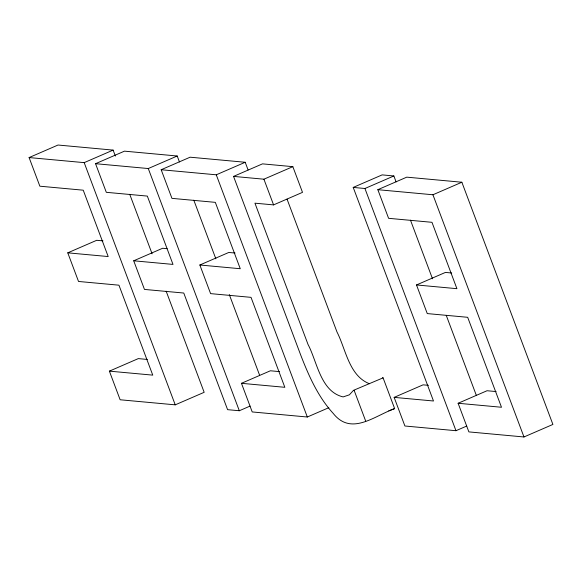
<?xml version="1.0" encoding="UTF-8"?>
<svg xmlns="http://www.w3.org/2000/svg" width="582" height="582" viewBox="0 0 582 582"><rect width="100%" height="100%" fill="white"/><g stroke="black" fill="none" stroke-linecap="round" stroke-linejoin="round"><path stroke-width="0.87" d="M166.154 291.182L204.166 392.312L175.233 404.846L120.139 399.769L109.38 371.141L152.76 375.135L118.946 285.187L78.526 281.462L67.767 252.835L108.187 256.553L83.241 190.19L39.86 186.196L29.1 157.562L58.025 145.027L113.126 150.105L115.36 156.056M29.1 157.562L84.194 162.64L113.126 150.105M250.064 406.091L239.318 410.747L227.598 409.67L183.767 293.037L144.467 289.421L133.707 260.794L173 264.41L147.326 196.09L106.31 192.315L95.55 163.688L124.483 151.153L177.212 156.005L179.445 161.956M95.55 163.688L148.279 168.54L177.212 156.005M328.808 407.698L307.318 417.01L252.217 411.94L241.457 383.312L284.838 387.306L251.024 297.351L210.604 293.626L199.844 264.999L240.264 268.724L215.318 202.354L171.945 198.36L161.178 169.733L190.11 157.198L245.204 162.269L248.078 169.922M161.178 169.733L216.278 174.804L245.204 162.269M233.557 176.397L262.489 163.862L292.848 166.663L302.502 192.358L273.576 204.893L254.938 203.176L308.067 344.537C317.219 361.706 320.5 391.541 343.125 396.917L349.389 394.822L353.507 390.333L383.087 377.856L394.64 408.6C374.182 416.014 351.208 436.216 333.144 413.329C318.107 396.888 308.94 376.183 300.938 355.653L233.557 176.397L263.915 179.198L292.848 166.663M67.767 252.835L96.692 240.301L102.985 240.875M133.707 260.794L162.64 248.259L167.099 248.667M466.72 426.053L455.975 430.709L404.905 426.002L394.145 397.375L433.495 400.998L353.216 187.419L382.148 174.884L393.861 175.968L396.102 181.911M353.216 187.419L364.936 188.503L393.861 175.968M199.844 264.999L228.777 252.464L235.063 253.046M458.114 403.268L501.495 407.262L467.681 317.306L427.261 313.582L416.501 284.954L456.921 288.679L431.975 222.309L388.594 218.315L377.834 189.688L406.767 177.154L461.861 182.231L552.9 424.438L523.975 436.973L468.874 431.895L458.114 403.268L487.047 390.733L496.082 391.562M377.834 189.688L432.935 194.766L461.861 182.231M109.38 371.141L138.305 358.607L147.348 359.443M416.501 284.954L445.434 272.42L451.719 273.002M241.457 383.312L270.39 370.778L279.425 371.607M394.145 397.375L423.07 384.84L428.439 385.335M388.769 410.877L394.64 408.6M382.432 377.798L383.087 377.856M369.446 383.727C349.025 375.819 345.832 349.207 336.993 332.002L287.042 199.109M432.935 194.766L523.975 436.973M410.477 220.156L432.513 278.8M446.248 315.342L476.28 395.229M364.936 188.503L455.975 430.709M354.154 390.391L365.707 421.135M263.915 179.198L273.576 204.893M216.278 174.804L307.318 417.01M193.821 200.201L215.864 258.837M229.279 294.536L259.623 375.266M148.279 168.54L239.318 410.747M129.735 194.301L152.098 253.788M84.194 162.64L175.233 404.846"/></g></svg>
